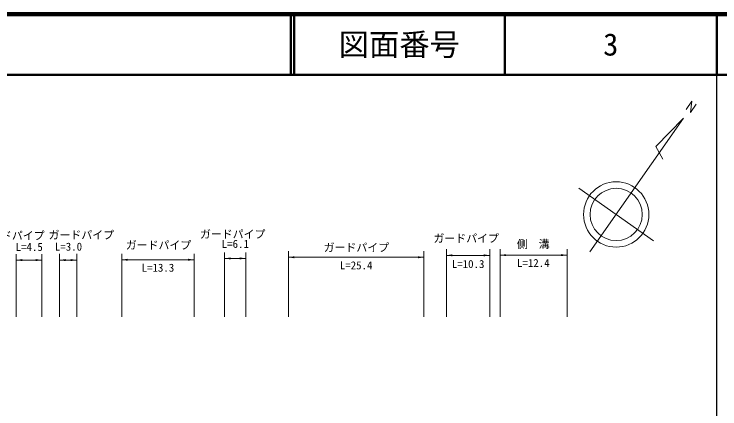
# Model space of a CAD drawing. Units: millimetres, scale not verified. Extents: x 40000 to 680000, y 20000 to 380000.
# Drawn here: x 463072 to 579500, y 314965 to 380000 of the extents above; entities that cross this region are included whole.
import ezdxf
from ezdxf.enums import TextEntityAlignment as Align

# ---------------------------------------------------------------- set-up
doc = ezdxf.new("R2010")
doc.units = ezdxf.units.MM
doc.header["$LTSCALE"] = 1000
for name, color, linetype, lineweight in [('M-BMK-SRVR', 3, 'Continuous', 13), ('M-STR-HTXT', 7, 'Continuous', 13), ('M-TTL', 2, 'Continuous', 140), ('M-TTL-BAND', 7, 'Continuous', 25), ('M-TTL-LINE', 7, 'Continuous', 50)]:
    doc.layers.add(name, color=color, linetype=linetype, lineweight=lineweight)
doc.layers.add('M-TTL-TXT', color=7, linetype='Continuous')
doc.styles.add('ＭＳ ゴシック', font='')
doc.styles.get('ＭＳ ゴシック').set_extended_font_data('MS Gothic')

# ---------------------------------------------------------------- blocks, each defined once
blk = doc.blocks.new('filled_arrow')
at = {"color": 0, "linetype": 'Continuous', "lineweight": -2}
blk.add_solid([(7.5, 1.25), (0, 0), (7.5, -1.25)], dxfattribs=at)

msp = doc.modelspace()

# ---------------------------------------------------------------- linework, layer by layer
at = {"layer": 'M-BMK-SRVR'}
for p, q in [((573926, 364305), (574879, 365667)), ((574879, 365667), (574631, 363806)), ((574631, 363806), (575580, 365179)), ((573508, 362887), (558071, 340816)), ((573508, 362887), (568920, 358207)), ((568920, 358207), (570069, 356089)), ((568573, 342673), (556214, 351318))]:
    msp.add_line(p, q, dxfattribs=at)
for radius in [5387, 4309]:
    msp.add_circle((562394, 346995), radius, dxfattribs=at)
at = {"layer": 'M-STR-HTXT'}
for p, q in [((534377, 330153), (534377, 341258)), ((541556, 330153), (541556, 341258)), ((543246, 330153), (543246, 341293)), ((554306, 330153), (554306, 341293)), ((463416, 330153), (463416, 340476)), ((467635, 330153), (467635, 340476)), ((470556, 330153), (470556, 340482)), ((473416, 330153), (473416, 340482)), ((480819, 330153), (480819, 340532)), ((492775, 330153), (492775, 340532)), ((497803, 330153), (497803, 340749)), ((501300, 330153), (501300, 340749)), ((508320, 330153), (508320, 340940)), ((530670, 330153), (530670, 340940)), ((534377, 340258), (541556, 340258)), ((543246, 340293), (554306, 340293)), ((463416, 339476), (467635, 339476)), ((470556, 339482), (473416, 339482)), ((480819, 339532), (492775, 339532)), ((497803, 339749), (501300, 339749)), ((508320, 339940), (530670, 339940))]:
    msp.add_line(p, q, dxfattribs=at)
at = {"layer": 'M-TTL'}
msp.add_line((680000, 380000), (40000, 380000), dxfattribs=at)
at = {"layer": 'M-TTL-BAND'}
msp.add_line((579000, 20000), (579000, 370000), dxfattribs=at)
at = {"layer": 'M-TTL-LINE'}
for p, q in [((508747, 380000), (508747, 370000)), ((509247, 380000), (509247, 370000)), ((543997, 380000), (543997, 370000)), ((579000, 380000), (579000, 370000)), ((40000, 370000), (680000, 370000))]:
    msp.add_line(p, q, dxfattribs=at)

# ---------------------------------------------------------------- block references
at = {"layer": 'M-STR-HTXT', "xscale": 133, "yscale": 133}
for p in [(508320, 339940), (534377, 340258), (543246, 340293), (463416, 339476), (470556, 339482), (480819, 339532), (497803, 339749)]:
    msp.add_blockref('filled_arrow', p, dxfattribs=at)
at = {"layer": 'M-STR-HTXT', "xscale": 133, "yscale": 133, "rotation": 180}
for p in [(530670, 339940), (541556, 340258), (554306, 340293), (467635, 339476), (473416, 339482), (492775, 339532), (501300, 339749)]:
    msp.add_blockref('filled_arrow', p, dxfattribs=at)

# ---------------------------------------------------------------- texts
at = {"layer": 'M-STR-HTXT', "style": 'ＭＳ ゴシック'}
for s, p in [('ガードパイプ', (457297, 343504)), ('ガードパイプ', (468760, 343613)), ('ガードパイプ', (493728, 343744)), ('ガードパイプ', (532246, 343059)), ('ガードパイプ', (481493, 341933)), ('ガードパイプ', (514137, 341542)), ('側\u3000溝', (546003, 342100))]:
    msp.add_text(s, height=1320, dxfattribs=at).set_placement(p, align=Align.MIDDLE_LEFT)
for s, p in [('L=4.5', (465562, 340589)), ('L=3.0', (472044, 340633)), ('L=6.1', (499565, 341093)), ('L=13.3', (486797, 337165)), ('L=25.4', (519495, 337556)), ('L=10.3', (537967, 337776)), ('L=12.4', (548721, 337944))]:
    msp.add_text(s, height=1320, dxfattribs=at).set_placement(p, align=Align.BOTTOM_CENTER)
at = {"layer": 'M-TTL-TXT', "style": 'ＭＳ ゴシック'}
for s, p in [('図面番号', (526622, 375000)), ('3', (561497, 375000))]:
    msp.add_text(s, height=3666, dxfattribs=at).set_placement(p, align=Align.MIDDLE_CENTER)

doc.saveas('drawing.dxf')
